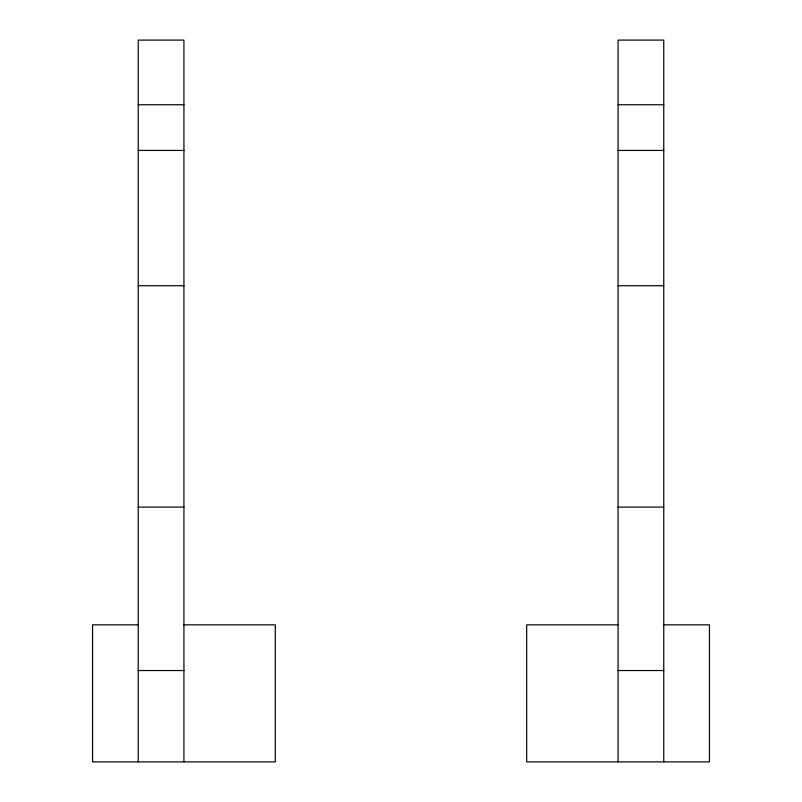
<?xml version="1.0" encoding="UTF-8"?>
<svg xmlns="http://www.w3.org/2000/svg" width="802" height="802" viewBox="0 0 802 802"><rect width="100%" height="100%" fill="white"/><g stroke="black" fill="none" stroke-linecap="round" stroke-linejoin="round"><path stroke-width="1.2" d="M138.245 104.751L183.929 104.751M618.071 104.751L663.755 104.751M138.245 150.435L183.929 150.435M618.071 150.435L663.755 150.435M138.245 285.723L183.929 285.723M618.071 285.723L663.755 285.723M138.245 507.095L183.929 507.095M618.071 507.095L663.755 507.095M138.245 624.838L92.561 624.838L92.561 761.9L275.307 761.9L275.307 624.838L183.929 624.838M618.071 624.838L526.693 624.838L526.693 761.9L709.439 761.9L709.439 624.838L663.755 624.838M138.245 670.532L183.929 670.532M618.071 670.532L663.755 670.532M663.755 761.9L663.755 40.1L618.071 40.1L618.071 761.9M183.929 761.9L183.929 40.1L138.245 40.1L138.245 761.9"/></g></svg>
